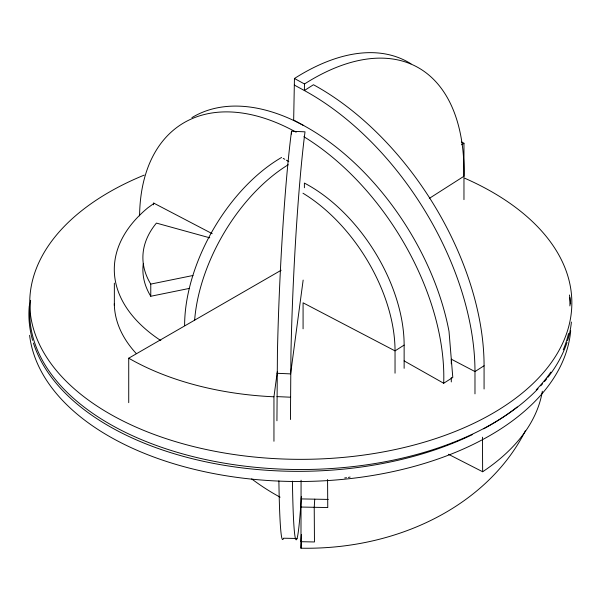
<?xml version="1.0" encoding="UTF-8"?>
<svg xmlns="http://www.w3.org/2000/svg" width="601" height="601" viewBox="0 0 601 601"><rect width="100%" height="100%" fill="white"/><g stroke="black" fill="none" stroke-linecap="round" stroke-linejoin="round"><path stroke-width="0.9" d="M276.933 420.775L277.429 352.727A191.636 12.05 -87.4 0 1 291.5 131.228L305.015 131.829A191.636 12.05 -87.4 0 0 290.944 353.328L290.448 419.521M410.986 63.841A243.112 130.319 -61.4 0 0 294.445 78.491L293.664 120.087L303.708 125.564M294.445 78.491L304.489 83.975L304.369 90.533A234.991 142.227 57.5 0 1 474.978 371.561L474.978 393.865M525.349 430.834A243.112 194.311 3.7 0 1 300.966 548.202L301.078 480.214M301.386 534.484L300.921 541.704L314.466 541.959L314.225 507.297L314.744 499.168M300.966 548.202L301.432 540.975M273.951 441.262L273.951 396.788L277.339 371.441M303.152 280.089L290.606 373.89L277.091 373.289M154.089 203.296L147.831 207.833A186.49 107.669 0 0 0 160.828 340.587M429.294 198.398L463.964 176.251A243.112 130.319 -61.4 0 0 304.489 83.975M461.606 144.758L463.964 143.256A243.112 140.364 0 0 0 461.583 142.024M304.391 187.745L304.391 183.072A134.549 81.436 57.5 0 1 404.135 345.079L395.037 350.879L395.037 373.183M404.135 360.9L443.696 383.258L452.793 377.458L449.015 331.406A205.211 124.204 57.5 0 0 341.834 151.685A205.211 124.204 57.5 0 0 191.907 117.631M294.325 85.057L304.369 90.533L313.459 84.733A234.991 142.227 57.5 0 1 484.075 365.754L474.978 371.561L451.291 359.173L451.291 363.763M128.727 402.67L128.727 358.196L281.148 270.247M189.323 288.412L150.768 296.263L150.768 284.093L192.996 275.491M301.206 498.913L328.289 499.423M300.68 507.041L327.763 507.552L327.575 479.508M297.044 538.473L283.499 538.218A205.211 7.024 -88.9 0 1 278.879 480.868M276.933 396.607L290.448 397.208M209.741 237.816L156.425 223.091A138.238 79.813 0 0 0 150.768 284.093M448.384 454.243L482.648 471.747A243.112 141.844 -0.3 0 0 542.335 391.243M212.213 233.684L153.45 202.965L153.45 204.806M283.206 158.371L284.799 159.295M286.399 160.212L288.796 161.594M569.861 297.638L569.913 305.924M482.445 437.19L482.648 471.747M291.5 131.228L291.508 134.038M484.075 365.754L484.075 388.997M463.964 143.256L463.964 199.63M451.291 377.496L451.291 381.935M404.135 345.079L404.135 368.33M303.077 328.83L303.077 302.806L395.037 350.879A134.549 81.436 57.5 0 0 302.972 193.214M114.355 283.161L114.355 305.518M136.209 353.486A186.49 107.669 0 0 1 114.303 303.7M139.582 215.894A205.211 124.204 57.5 0 1 296.143 132.205M303.851 136.705A205.211 124.204 57.5 0 1 443.696 383.258M194.619 320.386A137.156 79.189 -60 0 1 288.21 164.757M184.62 325.426A137.156 79.189 -60 0 1 281.606 157.447M273.951 396.788A230.401 133.024 0 0 1 128.727 358.196M150.768 296.263A138.238 79.813 0 0 1 143.286 263.704M464.753 178.234A271.059 156.493 0 0 1 498.853 409.687A271.059 156.493 0 0 1 96.566 405.75A271.059 156.493 0 0 1 144.232 175.094M571.393 322.061A271.059 156.493 0 0 1 567.569 340.722M566.998 342.48A271.059 156.493 0 0 1 547.909 377.33M546.767 378.773A271.059 156.493 0 0 1 544.416 381.627M542.583 383.761A271.059 156.493 0 0 1 540.69 385.872M538.09 388.659A271.059 156.493 0 0 1 222.535 462.86A271.059 156.493 0 0 1 30.621 300.32M570.687 330.753A271.059 158.146 -0.3 0 1 302.145 481.491A271.059 158.146 -0.3 0 1 29.607 335.313M568.546 333.48A271.059 158.146 -0.3 0 1 563.227 349.85M550.854 372.109A271.059 158.146 -0.3 0 1 536.242 389.816M517.183 406.99A271.059 158.146 -0.3 0 1 483.64 428.829M472.559 434.508A271.059 158.146 -0.3 0 1 33.423 343.036M32.619 340.369A271.059 158.146 -0.3 0 1 29.284 305.834M569.402 294.978A271.059 158.146 -0.3 0 1 570.649 304.016M280.104 497.177A191.636 118.945 55 0 1 251.661 478.892M350.128 477.066A141.22 85.748 56.4 0 1 348.34 477.404M346.537 477.697A141.22 85.748 56.4 0 1 344.711 477.93M301.356 496.524A205.211 7.024 -88.9 0 1 292.417 481.123"/></g></svg>
